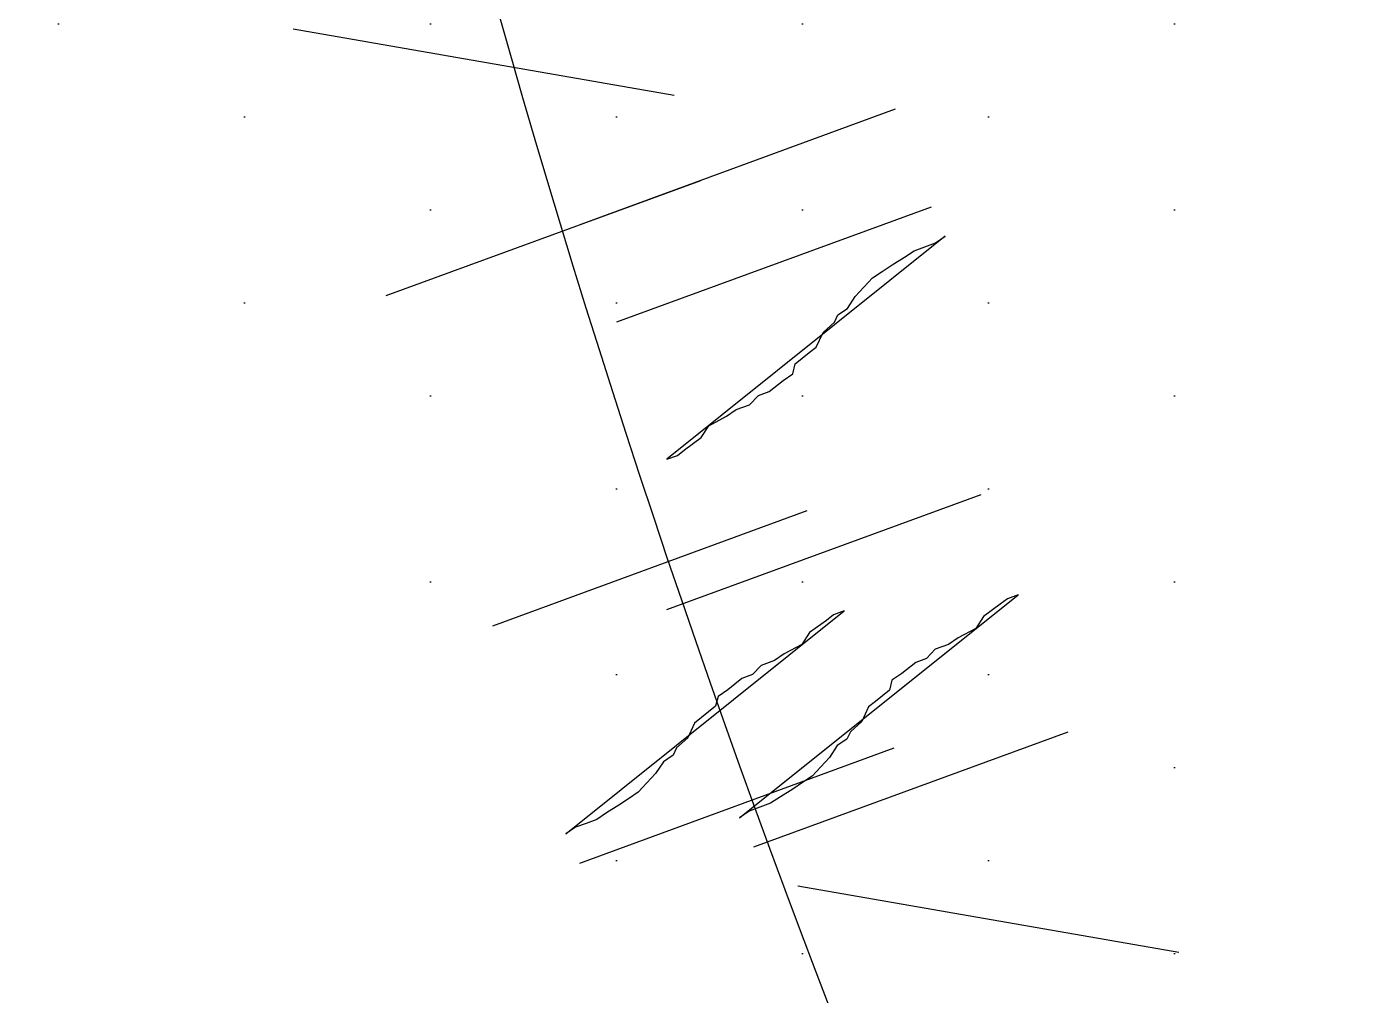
# Model space of a CAD drawing. Extents: x 3694 to 117786, y 20013 to 108631.
# Drawn here: x 68173 to 68252.4, y 30421.5 to 30479.8 of the extents above; entities that cross this region are included whole.
import ezdxf

# ---------------------------------------------------------------- set-up
doc = ezdxf.new("R2010")
doc.units = 0
doc.header["$LTSCALE"] = 1000
doc.header["$MEASUREMENT"] = 0
doc.layers.add('家具', color=253, linetype='Continuous')

msp = doc.modelspace()

# ---------------------------------------------------------------- hatches: boundary and pattern name
at = {"layer": '家具'}
h = msp.add_hatch(dxfattribs=at)
h.set_pattern_fill('DOTS', color=8, scale=335.28, angle=-90, style=0)
h.set_pattern_definition([(270, (40764.087, 11180.682), (-20.955, -10.4775), [0, -20.955])])
edge = h.paths.add_edge_path()
edge.add_spline(control_points=[(67993.171, 30063.85), (67991.347, 30072.905), (67989.564, 30081.936), (67984.129, 30110.343), (67980.695, 30129.634), (67974.752, 30168.036), (67972.296, 30187.076), (67967.7, 30231.647), (67965.824, 30257.252), (67961.066, 30334.956), (67959.04, 30388.061), (67952.128, 30468.763), (67949.186, 30495.816), (67943.11, 30536.435), (67940.807, 30549.981), (67935.525, 30577.052), (67932.521, 30590.639), (67925.162, 30620.115), (67920.727, 30635.84), (67913.02, 30661.97), (67909.81, 30672.52), (67906.634, 30682.959)], knot_values=[0.007594, 0.007594, 0.007594, 0.007594, 1.009332, 1.009332, 3.166904, 3.166904, 5.324476, 5.324476, 8.146714, 8.146714, 13.786985, 13.786985, 16.607121, 16.607121, 18.017189, 18.017189, 19.427256, 19.427256, 21.1184, 21.1184, 22.28816, 22.28816, 22.28816, 22.28816], degree=3, periodic=0)
edge.add_ellipse((69823.205, 31244.763), major_axis=(1412.244, 1412.244), ratio=1, start_angle=138.557148, end_angle=151.337437, ccw=False)
edge.add_ellipse((69823.205, 30996.932), major_axis=(1412.244, 1412.244), ratio=1, start_angle=118.662563, end_angle=131.442852, ccw=False)
edge.add_spline(control_points=[(67906.634, 31558.737), (67909.81, 31569.175), (67913.02, 31579.726), (67920.727, 31605.856), (67925.162, 31621.581), (67932.521, 31651.056), (67935.525, 31664.643), (67940.807, 31691.714), (67943.11, 31705.261), (67949.186, 31745.88), (67952.128, 31772.932), (67957.218, 31832.352), (67959.059, 31864.616), (67960.781, 31896.489)], knot_values=[0.007594, 0.007594, 0.007594, 0.007594, 1.177354, 1.177354, 2.868498, 2.868498, 4.278566, 4.278566, 5.688634, 5.688634, 8.508769, 8.508769, 11.917873, 11.917873, 11.917873, 11.917873], degree=3, periodic=0)
edge.add_ellipse((67966.547, 31918.918), major_axis=(-16.375, 16.375), ratio=1, start_angle=120.58246, end_angle=134.19648)
edge.add_ellipse((68102.117, 32282.875), major_axis=(-290.107, 290.107), ratio=1, start_angle=115.65651, end_angle=125.45708)
edge.add_ellipse((67321.82, 31759.471), major_axis=(510.616, 510.616), ratio=1, start_angle=303.721551, end_angle=324.469816, ccw=False)
edge.add_ellipse((63554.823, 31287.666), major_axis=(3173.046, 3173.046), ratio=1, start_angle=308.357975, end_angle=319.22468, ccw=False)
edge.add_ellipse((67013.867, 30385.319), major_axis=(-756.088, 756.088), ratio=1, start_angle=220.522212, end_angle=246.006973, ccw=False)
edge.add_ellipse((68093.523, 30275.821), major_axis=(20.775, 20.775), ratio=1, start_angle=72.68605, end_angle=150.65031)
edge.add_ellipse((68351.803, 30519.224), major_axis=(269.526, 269.526), ratio=1, start_angle=176.25132, end_angle=213.93034)
edge.add_ellipse((68627.268, 30299.265), major_axis=(-269.545, 269.545), ratio=1, start_angle=68.84747, end_angle=70.56357)
edge.add_ellipse((68342.567, 28632.013), major_axis=(1063.437, 1063.437), ratio=1, start_angle=47.255077, end_angle=54.694715)
edge.add_ellipse((68138.88, 29903.694), major_axis=(153.102, 153.102), ratio=1, start_angle=58.23516, end_angle=87.29579)
edge = h.paths.add_edge_path()
edge.add_ellipse((68052.888, 29947.418), major_axis=(-59.621, 59.621), ratio=1, start_angle=82.28214, end_angle=111.86653, ccw=False)
edge.add_ellipse((68101.68, 29975.411), major_axis=(99.196, 99.196), ratio=1, start_angle=154.31922, end_angle=169.30677, ccw=False)
edge.add_ellipse((68226.478, 31486.223), major_axis=(1116.039, 1116.039), ratio=1, start_angle=215.621951, end_angle=236.675883)
edge.add_spline(control_points=[(68545.89, 29940.565), (68546.088, 29938.378), (68546.942, 29928.791), (68547.53, 29918.779), (68548.385, 29909.38)], knot_values=[0, 0, 0, 0, 0.241803, 1.05283, 1.05283, 1.05283, 1.05283], degree=3, periodic=0)
edge.add_ellipse((68586.297, 29912.68), major_axis=(-26.909, 26.909), ratio=1, start_angle=49.72716, end_angle=121.22323)
edge.add_ellipse((68256.115, 33919.223), major_axis=(2868.191, 2868.191), ratio=1, start_angle=221.659547, end_angle=229.540688, ccw=False)
edge = h.paths.add_edge_path()
edge.add_ellipse((68052.888, 32294.278), major_axis=(59.621, 59.621), ratio=1, start_angle=68.13347, end_angle=97.71786, ccw=False)
edge.add_ellipse((68256.115, 28322.473), major_axis=(-2868.191, 2868.191), ratio=1, start_angle=310.455896, end_angle=318.340453, ccw=False)
edge.add_ellipse((68586.473, 32328.98), major_axis=(26.909, 26.909), ratio=1, start_angle=58.67635, end_angle=130.01653)
edge.add_spline(control_points=[(68548.562, 32332.286), (68548.225, 32328.589), (68547.95, 32325.154), (68547.704, 32321.891)], knot_values=[0, 0, 0, 0, 0.318986, 0.318986, 0.318986, 0.318986], degree=3, periodic=0)
edge.add_ellipse((68118.216, 28776.025), major_axis=(-2525.632, 2525.632), ratio=1, start_angle=-51.906227, end_angle=-42.875408)
edge = h.paths.add_edge_path()
edge.add_ellipse((68266.776, 31858.426), major_axis=(221.162, 221.162), ratio=1, start_angle=249.06802, end_angle=320.144, ccw=False)
edge.add_ellipse((68176.053, 31598.983), major_axis=(-155.448, 155.448), ratio=1, start_angle=155.11893, end_angle=218.17184, ccw=False)
edge.add_ellipse((68799.504, 31223.883), major_axis=(405.324, 405.324), ratio=1, start_angle=117.886425, end_angle=164.473767)
edge.add_ellipse((68089.491, 30642.741), major_axis=(-258.823, 258.823), ratio=1, start_angle=229.49374, end_angle=279.80173, ccw=False)
edge.add_ellipse((68363.937, 30409.276), major_axis=(196.089, 196.089), ratio=1, start_angle=323.30763, end_angle=385.96152, ccw=False)
edge.add_ellipse((68278.006, 29953.045), major_axis=(-433.678, 433.678), ratio=1, start_angle=250.121822, end_angle=279.018877, ccw=False)
edge.add_ellipse((53145.836, 31069.663), major_axis=(661.589, 15696.882), ratio=1, start_angle=268.6990718, end_angle=269.2892955, ccw=False)
edge.add_spline(control_points=[(68823.652, 30051.87), (68816.625, 30051.428), (68809.479, 30051.328), (68801.973, 30051.609)], knot_values=[2.29351, 2.29351, 2.29351, 2.29351, 2.979733, 2.979733, 2.979733, 2.979733], degree=3, periodic=0)
edge.add_spline(control_points=[(68801.973, 30051.609), (68797.754, 30051.766), (68786.399, 30052.495), (68770.424, 30054.553), (68774.084, 30068.3), (68770.345, 30072.075), (68767.568, 30073.653)], knot_values=[2.979733, 2.979733, 2.979733, 2.979733, 3.365456, 3.990522, 4.278466, 4.605763, 4.605763, 4.605763, 4.605763], degree=3, periodic=0)
edge.add_spline(control_points=[(68767.568, 30073.653), (68764.782, 30075.235), (68761.202, 30076.384), (68757.623, 30077.532)], knot_values=[4.605763, 4.605763, 4.605763, 4.605763, 4.934211, 4.934211, 4.934211, 4.934211], degree=3, periodic=0)
edge.add_ellipse((68342.567, 28632.013), major_axis=(-1063.437, 1063.437), ratio=1, start_angle=-61.020506, end_angle=-52.795633)
edge.add_ellipse((68413.888, 30391.822), major_axis=(-212.583, 212.583), ratio=1, start_angle=161.18693, end_angle=194.36645)
edge.add_ellipse((68413.791, 30073.202), major_axis=(217.18, 217.18), ratio=1, start_angle=347.58973, end_angle=388.97478)
edge.add_ellipse((68061.756, 30199.816), major_axis=(-331.087, 331.087), ratio=1, start_angle=246.10373, end_angle=272.15361)
edge.add_ellipse((68628.875, 30184.461), major_axis=(-308.614, 308.614), ratio=1, start_angle=-10.26045, end_angle=-2.05338)
edge.add_spline(control_points=[(68331.517, 30503.935), (68322.565, 30496.886), (68300.122, 30479.214), (68309.899, 30542.457), (68286.885, 30577.511), (68259.659, 30637.112), (68292.256, 30702.743), (68273.014, 30784.508), (68257.078, 30871.339), (68197.395, 30907.475), (68188.772, 30963.019), (68155.914, 30951.199), (68154.428, 30968.365), (68153.748, 30977.301)], knot_values=[28.726228, 28.726228, 28.726228, 28.726228, 29.65137, 31.045535, 32.970907, 34.80046, 37.537981, 40.132447, 43.737998, 46.299248, 47.538816, 48.20545, 48.984057, 48.984057, 48.984057, 48.984057], degree=3, periodic=0)
edge.add_ellipse((74440.637, 31139.04), major_axis=(4446.972, 4446.972), ratio=1, start_angle=132.8462664, end_angle=136.4736959, ccw=False)
edge.add_spline(control_points=[(68156.11, 31375.385), (68157.512, 31389.271), (68160.689, 31413.779), (68204.257, 31444.793), (68224.986, 31513.372), (68260.435, 31577.017), (68249.174, 31648.504), (68285.933, 31671.158), (68318.292, 31758.012), (68318.863, 31736.773)], knot_values=[0, 0, 0, 0, 1.426784, 2.507846, 5.446644, 8.794162, 10.36551, 12.195062, 14.476347, 14.476347, 14.476347, 14.476347], degree=3, periodic=0)
edge.add_ellipse((67925.763, 31991.155), major_axis=(-331.087, 331.087), ratio=1, start_angle=192.09233, end_angle=216.81003)
edge.add_ellipse((68240.598, 32193.241), major_axis=(217.18, 217.18), ratio=1, start_angle=253.93898, end_angle=295.32403)
edge.add_ellipse((68311.899, 31882.702), major_axis=(212.583, 212.583), ratio=1, start_angle=358.54731, end_angle=364.8553)
edge.add_ellipse((68346.104, 33494.596), major_axis=(-983.775, 983.775), ratio=1, start_angle=141.588156, end_angle=151.911973)
edge.add_spline(control_points=[(68750.827, 32163.497), (68756.337, 32165.304), (68761.847, 32167.112), (68764.436, 32170.495)], knot_values=[4.42753, 4.42753, 4.42753, 4.42753, 4.934211, 4.934211, 4.934211, 4.934211], degree=3, periodic=0)
edge.add_ellipse((68272.007, 32290.216), major_axis=(358.343, 358.343), ratio=1, start_angle=262.18363, end_angle=301.33518, ccw=False)
h = msp.add_hatch(dxfattribs=at)
h.set_pattern_fill('DOTS', color=8, scale=178.816, angle=-90, style=0)
h.set_pattern_definition([(90, (52193.29, 40884.778), (-11.176, 5.588), [0, -11.176])])
edge = h.paths.add_edge_path(flags=17)
edge.add_ellipse((68101.152, 30580.721), major_axis=(23.26, 23.26), ratio=1, start_angle=292.77437, end_angle=342.57063, ccw=False)
edge.add_ellipse((68208.115, 30531.907), major_axis=(-59.905, 59.905), ratio=1, start_angle=-24.16555, end_angle=19.57519, ccw=False)
edge.add_ellipse((68166.048, 30566.042), major_axis=(32.95, 32.95), ratio=1, start_angle=30.15886, end_angle=95.07845)
edge = h.paths.add_edge_path(flags=17)
edge.add_ellipse((68856.569, 30665.537), major_axis=(-481.375, 481.375), ratio=1, start_angle=48.853074, end_angle=49.587726)
edge.add_ellipse((68231.663, 30599.708), major_axis=(-38.8, 38.8), ratio=1, start_angle=-38.46061, end_angle=33.03374, ccw=False)
edge.add_ellipse((68223.55, 30675.535), major_axis=(-15.128, 15.128), ratio=1, start_angle=2.9898, end_angle=139.99778, ccw=False)
edge.add_ellipse((68268.102, 30622.112), major_axis=(64.198, 64.198), ratio=1, start_angle=86.74353, end_angle=136.46506)
edge = h.paths.add_edge_path()
edge.add_ellipse((68440.144, 30597.61), major_axis=(242.037, 242.037), ratio=1, start_angle=141.85022, end_angle=191.46058)
edge.add_spline(control_points=[(68251.024, 30312.307), (68258.965, 30305.726), (68269.071, 30297.35), (68277.659, 30302.979), (68279.382, 30304.569)], knot_values=[0, 0, 0, 0, 1.422385, 1.810205, 1.810205, 1.810205, 1.810205], degree=3, periodic=0)
edge.add_ellipse((68856.569, 30665.537), major_axis=(481.375, 481.375), ratio=1, start_angle=162.428635, end_angle=167.021492, ccw=False)
edge.add_ellipse((68413.533, 30611.588), major_axis=(216.102, 216.102), ratio=1, start_angle=142.0668, end_angle=193.16545, ccw=False)
edge.add_ellipse((68567.501, 30676.442), major_axis=(331.349, 331.349), ratio=1, start_angle=104.74345, end_angle=147.62897, ccw=False)
edge.add_ellipse((69157.15, 30817.275), major_axis=(-706.377, 706.377), ratio=1, start_angle=36.922376, end_angle=39.52687, ccw=False)
edge.add_spline(control_points=[(68168.093, 30957.645), (68164.374, 30957.81), (68153.097, 30955.65), (68150.206, 30943.957), (68148.254, 30936.063)], knot_values=[0, 0, 0, 0, 0.581976, 1.791185, 1.791185, 1.791185, 1.791185], degree=3, periodic=0)
edge.add_ellipse((68598.094, 30686.51), major_axis=(363.754, 363.754), ratio=1, start_angle=105.98022, end_angle=149.60644)
edge = h.paths.add_edge_path()
edge.add_spline(control_points=[(68192.047, 30937.99), (68188.168, 30944.995), (68182.775, 30954.733), (68171.278, 30957.503), (68168.093, 30957.645)], knot_values=[1.791185, 1.791185, 1.791185, 1.791185, 3.069002, 3.567392, 3.567392, 3.567392, 3.567392], degree=3, periodic=0)
edge.add_ellipse((69157.15, 30817.275), major_axis=(706.377, 706.377), ratio=1, start_angle=126.922376, end_angle=129.52687)
edge.add_ellipse((67857.201, 30658.297), major_axis=(281.069, 281.069), ratio=1, start_angle=311.0682, end_angle=354.76642, ccw=False)
edge.add_ellipse((67851.2, 30493.547), major_axis=(300.796, 300.796), ratio=1, start_angle=295.55674, end_angle=333.85776, ccw=False)
edge.add_ellipse((68856.569, 30665.537), major_axis=(481.375, 481.375), ratio=1, start_angle=162.428635, end_angle=167.021492)
edge.add_spline(control_points=[(68279.382, 30304.569), (68281.996, 30306.981), (68289.124, 30316.999), (68292.251, 30326.828), (68294.348, 30333.422)], knot_values=[1.810205, 1.810205, 1.810205, 1.810205, 2.398758, 3.598447, 3.598447, 3.598447, 3.598447], degree=3, periodic=0)
edge.add_ellipse((67924.046, 30451.425), major_axis=(-274.817, 274.817), ratio=1, start_angle=207.32467, end_angle=252.14849)
edge.add_ellipse((67979.593, 30720.11), major_axis=(-215.184, 215.184), ratio=1, start_angle=207.53249, end_angle=270.7223)
h = msp.add_hatch(dxfattribs=at)
h.set_pattern_fill('DOTS', color=8, scale=111.76, angle=-90, style=0)
h.set_pattern_definition([(270, (91521.155, 120994.9705), (-6.985, -3.4925), [0, -6.985])])
edge = h.paths.add_edge_path()
edge.add_ellipse((68298.844, 29954.887), major_axis=(290.107, 290.107), ratio=1, start_angle=406.03446, end_angle=414.81352, ccw=False)
edge.add_ellipse((68422.645, 30408.224), major_axis=(-97.662, 97.662), ratio=1, start_angle=18.01981, end_angle=63.19686, ccw=False)
edge.add_ellipse((68628.875, 30184.461), major_axis=(308.614, 308.614), ratio=1, start_angle=93.98464, end_angle=111.40515)

# ---------------------------------------------------------------- linework, layer by layer
at = {"layer": '家具', "color": 8, "linetype": 'Continuous'}
for p, q in [((68189.069, 30479.634, 0), (68211.971, 30475.646, 0)), ((68189.069, 30479.634, 0), (68211.971, 30475.646, 0)), ((68189.069, 30479.634, 0), (68211.971, 30475.646, 0)), ((68225.258, 30474.801, 0), (68206.355, 30467.875, 0)), ((68225.258, 30474.801, 0), (68206.355, 30467.875, 0)), ((68225.258, 30474.801, 0), (68206.355, 30467.875, 0)), ((68225.258, 30474.801, 0), (68206.355, 30467.875, 0)), ((68213.549, 30470.511, 0), (68194.646, 30463.585, 0)), ((68213.549, 30470.511, 0), (68194.646, 30463.585, 0)), ((68213.549, 30470.511, 0), (68194.646, 30463.585, 0)), ((68213.549, 30470.511, 0), (68194.646, 30463.585, 0)), ((68227.411, 30468.924, 0), (68208.508, 30461.999, 0)), ((68227.411, 30468.924, 0), (68208.508, 30461.999, 0)), ((68227.411, 30468.924, 0), (68208.508, 30461.999, 0)), ((68227.411, 30468.924, 0), (68208.508, 30461.999, 0)), ((68228.255, 30467.166, 0), (68211.525, 30453.762, 0)), ((68228.255, 30467.166, 0), (68211.525, 30453.762, 0)), ((68228.255, 30467.166, 0), (68211.525, 30453.762, 0)), ((68228.255, 30467.166, 0), (68211.525, 30453.762, 0)), ((68226.39, 30466.3, 0), (68227.031, 30466.535, 0)), ((68226.39, 30466.3, 0), (68227.031, 30466.535, 0)), ((68226.39, 30466.3, 0), (68227.031, 30466.535, 0)), ((68226.39, 30466.3, 0), (68227.031, 30466.535, 0)), ((68227.031, 30466.535, 0), (68227.673, 30466.77, 0)), ((68227.031, 30466.535, 0), (68227.673, 30466.77, 0)), ((68227.031, 30466.535, 0), (68227.673, 30466.77, 0)), ((68227.031, 30466.535, 0), (68227.673, 30466.77, 0)), ((68227.673, 30466.77, 0), (68228.255, 30467.166, 0)), ((68227.673, 30466.77, 0), (68228.255, 30467.166, 0)), ((68227.673, 30466.77, 0), (68228.255, 30467.166, 0)), ((68227.673, 30466.77, 0), (68228.255, 30467.166, 0)), ((68225.065, 30465.451, 0), (68225.807, 30465.905, 0)), ((68225.065, 30465.451, 0), (68225.807, 30465.905, 0)), ((68225.065, 30465.451, 0), (68225.807, 30465.905, 0)), ((68225.065, 30465.451, 0), (68225.807, 30465.905, 0)), ((68225.807, 30465.905, 0), (68226.39, 30466.3, 0)), ((68225.807, 30465.905, 0), (68226.39, 30466.3, 0)), ((68225.807, 30465.905, 0), (68226.39, 30466.3, 0)), ((68225.807, 30465.905, 0), (68226.39, 30466.3, 0)), ((68223.9, 30464.66, 0), (68224.482, 30465.056, 0)), ((68223.9, 30464.66, 0), (68224.482, 30465.056, 0)), ((68223.9, 30464.66, 0), (68224.482, 30465.056, 0)), ((68223.9, 30464.66, 0), (68224.482, 30465.056, 0)), ((68224.482, 30465.056, 0), (68225.065, 30465.451, 0)), ((68224.482, 30465.056, 0), (68225.065, 30465.451, 0)), ((68224.482, 30465.056, 0), (68225.065, 30465.451, 0)), ((68224.482, 30465.056, 0), (68225.065, 30465.451, 0)), ((68222.852, 30463.549, 0), (68223.376, 30464.105, 0)), ((68222.852, 30463.549, 0), (68223.376, 30464.105, 0)), ((68222.852, 30463.549, 0), (68223.376, 30464.105, 0)), ((68222.852, 30463.549, 0), (68223.376, 30464.105, 0)), ((68223.376, 30464.105, 0), (68223.9, 30464.66, 0)), ((68223.376, 30464.105, 0), (68223.9, 30464.66, 0)), ((68223.376, 30464.105, 0), (68223.9, 30464.66, 0)), ((68223.376, 30464.105, 0), (68223.9, 30464.66, 0)), ((68222.387, 30462.833, 0), (68222.852, 30463.549, 0)), ((68222.387, 30462.833, 0), (68222.852, 30463.549, 0)), ((68222.387, 30462.833, 0), (68222.852, 30463.549, 0)), ((68222.387, 30462.833, 0), (68222.852, 30463.549, 0)), ((68221.601, 30462, 0), (68221.804, 30462.438, 0)), ((68221.601, 30462, 0), (68221.804, 30462.438, 0)), ((68221.601, 30462, 0), (68221.804, 30462.438, 0)), ((68221.601, 30462, 0), (68221.804, 30462.438, 0)), ((68221.804, 30462.438, 0), (68222.387, 30462.833, 0)), ((68221.804, 30462.438, 0), (68222.387, 30462.833, 0)), ((68221.804, 30462.438, 0), (68222.387, 30462.833, 0)), ((68221.804, 30462.438, 0), (68222.387, 30462.833, 0)), ((68220.917, 30461.385, 0), (68221.601, 30462, 0)), ((68220.917, 30461.385, 0), (68221.601, 30462, 0)), ((68220.917, 30461.385, 0), (68221.601, 30462, 0)), ((68220.917, 30461.385, 0), (68221.601, 30462, 0)), ((68220.51, 30460.509, 0), (68220.917, 30461.385, 0)), ((68220.51, 30460.509, 0), (68220.917, 30461.385, 0)), ((68220.51, 30460.509, 0), (68220.917, 30461.385, 0)), ((68220.51, 30460.509, 0), (68220.917, 30461.385, 0)), ((68219.244, 30459.499, 0), (68220.088, 30460.172, 0)), ((68219.244, 30459.499, 0), (68220.088, 30460.172, 0)), ((68219.244, 30459.499, 0), (68220.088, 30460.172, 0)), ((68219.244, 30459.499, 0), (68220.088, 30460.172, 0)), ((68220.088, 30460.172, 0), (68220.51, 30460.509, 0)), ((68220.088, 30460.172, 0), (68220.51, 30460.509, 0)), ((68220.088, 30460.172, 0), (68220.51, 30460.509, 0)), ((68220.088, 30460.172, 0), (68220.51, 30460.509, 0)), ((68219.099, 30458.9, 0), (68219.244, 30459.499, 0)), ((68219.099, 30458.9, 0), (68219.244, 30459.499, 0)), ((68219.099, 30458.9, 0), (68219.244, 30459.499, 0)), ((68219.099, 30458.9, 0), (68219.244, 30459.499, 0)), ((68217.672, 30457.832, 0), (68218.516, 30458.505, 0)), ((68217.672, 30457.832, 0), (68218.516, 30458.505, 0)), ((68217.672, 30457.832, 0), (68218.516, 30458.505, 0)), ((68217.672, 30457.832, 0), (68218.516, 30458.505, 0)), ((68218.516, 30458.505, 0), (68219.099, 30458.9, 0)), ((68218.516, 30458.505, 0), (68219.099, 30458.9, 0)), ((68218.516, 30458.505, 0), (68219.099, 30458.9, 0)), ((68218.516, 30458.505, 0), (68219.099, 30458.9, 0)), ((68217.031, 30457.597, 0), (68217.672, 30457.832, 0)), ((68217.031, 30457.597, 0), (68217.672, 30457.832, 0)), ((68217.031, 30457.597, 0), (68217.672, 30457.832, 0)), ((68217.031, 30457.597, 0), (68217.672, 30457.832, 0)), ((68215.705, 30456.748, 0), (68216.506, 30457.042, 0)), ((68215.705, 30456.748, 0), (68216.506, 30457.042, 0)), ((68215.705, 30456.748, 0), (68216.506, 30457.042, 0)), ((68215.705, 30456.748, 0), (68216.506, 30457.042, 0)), ((68216.506, 30457.042, 0), (68217.031, 30457.597, 0)), ((68216.506, 30457.042, 0), (68217.031, 30457.597, 0)), ((68216.506, 30457.042, 0), (68217.031, 30457.597, 0)), ((68216.506, 30457.042, 0), (68217.031, 30457.597, 0)), ((68214.059, 30455.782, 0), (68215.122, 30456.353, 0)), ((68214.059, 30455.782, 0), (68215.122, 30456.353, 0)), ((68214.059, 30455.782, 0), (68215.122, 30456.353, 0)), ((68214.059, 30455.782, 0), (68215.122, 30456.353, 0)), ((68215.122, 30456.353, 0), (68215.705, 30456.748, 0)), ((68215.122, 30456.353, 0), (68215.705, 30456.748, 0)), ((68215.122, 30456.353, 0), (68215.705, 30456.748, 0)), ((68215.122, 30456.353, 0), (68215.705, 30456.748, 0)), ((68213.594, 30455.066, 0), (68214.059, 30455.782, 0)), ((68213.594, 30455.066, 0), (68214.059, 30455.782, 0)), ((68213.594, 30455.066, 0), (68214.059, 30455.782, 0)), ((68213.594, 30455.066, 0), (68214.059, 30455.782, 0)), ((68212.589, 30454.334, 0), (68213.594, 30455.066, 0)), ((68212.589, 30454.334, 0), (68213.594, 30455.066, 0)), ((68212.589, 30454.334, 0), (68213.594, 30455.066, 0)), ((68212.589, 30454.334, 0), (68213.594, 30455.066, 0)), ((68211.525, 30453.762, 0), (68212.167, 30453.997, 0)), ((68211.525, 30453.762, 0), (68212.167, 30453.997, 0)), ((68211.525, 30453.762, 0), (68212.167, 30453.997, 0)), ((68211.525, 30453.762, 0), (68212.167, 30453.997, 0)), ((68212.167, 30453.997, 0), (68212.589, 30454.334, 0)), ((68212.167, 30453.997, 0), (68212.589, 30454.334, 0)), ((68212.167, 30453.997, 0), (68212.589, 30454.334, 0)), ((68212.167, 30453.997, 0), (68212.589, 30454.334, 0)), ((68211.522, 30444.725, 0), (68230.425, 30451.651, 0)), ((68211.522, 30444.725, 0), (68230.425, 30451.651, 0)), ((68211.522, 30444.725, 0), (68230.425, 30451.651, 0)), ((68211.522, 30444.725, 0), (68230.425, 30451.651, 0)), ((68201.07, 30443.758, 0), (68219.973, 30450.684, 0)), ((68201.07, 30443.758, 0), (68219.973, 30450.684, 0)), ((68201.07, 30443.758, 0), (68219.973, 30450.684, 0)), ((68201.07, 30443.758, 0), (68219.973, 30450.684, 0)), ((68215.906, 30432.212, 0), (68232.637, 30445.616, 0)), ((68215.906, 30432.212, 0), (68232.637, 30445.616, 0)), ((68215.906, 30432.212, 0), (68232.637, 30445.616, 0)), ((68215.906, 30432.212, 0), (68232.637, 30445.616, 0)), ((68231.573, 30445.044, 0), (68230.568, 30444.312, 0)), ((68231.573, 30445.044, 0), (68230.568, 30444.312, 0)), ((68231.573, 30445.044, 0), (68230.568, 30444.312, 0)), ((68231.573, 30445.044, 0), (68230.568, 30444.312, 0)), ((68231.995, 30445.381, 0), (68231.573, 30445.044, 0)), ((68231.995, 30445.381, 0), (68231.573, 30445.044, 0)), ((68231.995, 30445.381, 0), (68231.573, 30445.044, 0)), ((68231.995, 30445.381, 0), (68231.573, 30445.044, 0)), ((68232.637, 30445.616, 0), (68231.995, 30445.381, 0)), ((68232.637, 30445.616, 0), (68231.995, 30445.381, 0)), ((68232.637, 30445.616, 0), (68231.995, 30445.381, 0)), ((68232.637, 30445.616, 0), (68231.995, 30445.381, 0)), ((68205.453, 30431.245, 0), (68222.184, 30444.648, 0)), ((68205.453, 30431.245, 0), (68222.184, 30444.648, 0)), ((68205.453, 30431.245, 0), (68222.184, 30444.648, 0)), ((68205.453, 30431.245, 0), (68222.184, 30444.648, 0)), ((68221.543, 30444.413, 0), (68221.12, 30444.077, 0)), ((68221.543, 30444.413, 0), (68221.12, 30444.077, 0)), ((68221.543, 30444.413, 0), (68221.12, 30444.077, 0)), ((68221.543, 30444.413, 0), (68221.12, 30444.077, 0)), ((68222.184, 30444.648, 0), (68221.543, 30444.413, 0)), ((68222.184, 30444.648, 0), (68221.543, 30444.413, 0)), ((68222.184, 30444.648, 0), (68221.543, 30444.413, 0)), ((68222.184, 30444.648, 0), (68221.543, 30444.413, 0)), ((68230.568, 30444.312, 0), (68230.103, 30443.596, 0)), ((68230.568, 30444.312, 0), (68230.103, 30443.596, 0)), ((68230.568, 30444.312, 0), (68230.103, 30443.596, 0)), ((68230.568, 30444.312, 0), (68230.103, 30443.596, 0)), ((68221.12, 30444.077, 0), (68220.115, 30443.345, 0)), ((68221.12, 30444.077, 0), (68220.115, 30443.345, 0)), ((68221.12, 30444.077, 0), (68220.115, 30443.345, 0)), ((68221.12, 30444.077, 0), (68220.115, 30443.345, 0)), ((68230.103, 30443.596, 0), (68229.039, 30443.025, 0)), ((68230.103, 30443.596, 0), (68229.039, 30443.025, 0)), ((68230.103, 30443.596, 0), (68229.039, 30443.025, 0)), ((68230.103, 30443.596, 0), (68229.039, 30443.025, 0)), ((68219.65, 30442.629, 0), (68218.587, 30442.057, 0)), ((68219.65, 30442.629, 0), (68218.587, 30442.057, 0)), ((68219.65, 30442.629, 0), (68218.587, 30442.057, 0)), ((68219.65, 30442.629, 0), (68218.587, 30442.057, 0)), ((68220.115, 30443.345, 0), (68219.65, 30442.629, 0)), ((68220.115, 30443.345, 0), (68219.65, 30442.629, 0)), ((68220.115, 30443.345, 0), (68219.65, 30442.629, 0)), ((68220.115, 30443.345, 0), (68219.65, 30442.629, 0)), ((68228.457, 30442.629, 0), (68227.655, 30442.336, 0)), ((68228.457, 30442.629, 0), (68227.655, 30442.336, 0)), ((68228.457, 30442.629, 0), (68227.655, 30442.336, 0)), ((68228.457, 30442.629, 0), (68227.655, 30442.336, 0)), ((68229.039, 30443.025, 0), (68228.457, 30442.629, 0)), ((68229.039, 30443.025, 0), (68228.457, 30442.629, 0)), ((68229.039, 30443.025, 0), (68228.457, 30442.629, 0)), ((68229.039, 30443.025, 0), (68228.457, 30442.629, 0)), ((68218.587, 30442.057, 0), (68218.004, 30441.662, 0)), ((68218.587, 30442.057, 0), (68218.004, 30441.662, 0)), ((68218.587, 30442.057, 0), (68218.004, 30441.662, 0)), ((68218.587, 30442.057, 0), (68218.004, 30441.662, 0)), ((68227.131, 30441.781, 0), (68226.489, 30441.546, 0)), ((68227.131, 30441.781, 0), (68226.489, 30441.546, 0)), ((68227.131, 30441.781, 0), (68226.489, 30441.546, 0)), ((68227.131, 30441.781, 0), (68226.489, 30441.546, 0)), ((68227.655, 30442.336, 0), (68227.131, 30441.781, 0)), ((68227.655, 30442.336, 0), (68227.131, 30441.781, 0)), ((68227.655, 30442.336, 0), (68227.131, 30441.781, 0)), ((68227.655, 30442.336, 0), (68227.131, 30441.781, 0)), ((68217.202, 30441.368, 0), (68216.678, 30440.813, 0)), ((68217.202, 30441.368, 0), (68216.678, 30440.813, 0)), ((68217.202, 30441.368, 0), (68216.678, 30440.813, 0)), ((68217.202, 30441.368, 0), (68216.678, 30440.813, 0)), ((68218.004, 30441.662, 0), (68217.202, 30441.368, 0)), ((68218.004, 30441.662, 0), (68217.202, 30441.368, 0)), ((68218.004, 30441.662, 0), (68217.202, 30441.368, 0)), ((68218.004, 30441.662, 0), (68217.202, 30441.368, 0)), ((68226.489, 30441.546, 0), (68225.645, 30440.873, 0)), ((68226.489, 30441.546, 0), (68225.645, 30440.873, 0)), ((68226.489, 30441.546, 0), (68225.645, 30440.873, 0)), ((68226.489, 30441.546, 0), (68225.645, 30440.873, 0)), ((68216.037, 30440.578, 0), (68215.192, 30439.905, 0)), ((68216.037, 30440.578, 0), (68215.192, 30439.905, 0)), ((68216.037, 30440.578, 0), (68215.192, 30439.905, 0)), ((68216.037, 30440.578, 0), (68215.192, 30439.905, 0)), ((68216.678, 30440.813, 0), (68216.037, 30440.578, 0)), ((68216.678, 30440.813, 0), (68216.037, 30440.578, 0)), ((68216.678, 30440.813, 0), (68216.037, 30440.578, 0)), ((68216.678, 30440.813, 0), (68216.037, 30440.578, 0)), ((68225.062, 30440.477, 0), (68224.918, 30439.879, 0)), ((68225.062, 30440.477, 0), (68224.918, 30439.879, 0)), ((68225.062, 30440.477, 0), (68224.918, 30439.879, 0)), ((68225.062, 30440.477, 0), (68224.918, 30439.879, 0)), ((68225.645, 30440.873, 0), (68225.062, 30440.477, 0)), ((68225.645, 30440.873, 0), (68225.062, 30440.477, 0)), ((68225.645, 30440.873, 0), (68225.062, 30440.477, 0)), ((68225.645, 30440.873, 0), (68225.062, 30440.477, 0)), ((68214.61, 30439.51, 0), (68214.465, 30438.911, 0)), ((68214.61, 30439.51, 0), (68214.465, 30438.911, 0)), ((68214.61, 30439.51, 0), (68214.465, 30438.911, 0)), ((68214.61, 30439.51, 0), (68214.465, 30438.911, 0)), ((68215.192, 30439.905, 0), (68214.61, 30439.51, 0)), ((68215.192, 30439.905, 0), (68214.61, 30439.51, 0)), ((68215.192, 30439.905, 0), (68214.61, 30439.51, 0)), ((68215.192, 30439.905, 0), (68214.61, 30439.51, 0)), ((68224.918, 30439.879, 0), (68224.074, 30439.206, 0)), ((68224.918, 30439.879, 0), (68224.074, 30439.206, 0)), ((68224.918, 30439.879, 0), (68224.074, 30439.206, 0)), ((68224.918, 30439.879, 0), (68224.074, 30439.206, 0)), ((68214.465, 30438.911, 0), (68213.621, 30438.238, 0)), ((68214.465, 30438.911, 0), (68213.621, 30438.238, 0)), ((68214.465, 30438.911, 0), (68213.621, 30438.238, 0)), ((68214.465, 30438.911, 0), (68213.621, 30438.238, 0)), ((68223.652, 30438.869, 0), (68223.245, 30437.993, 0)), ((68223.652, 30438.869, 0), (68223.245, 30437.993, 0)), ((68223.652, 30438.869, 0), (68223.245, 30437.993, 0)), ((68223.652, 30438.869, 0), (68223.245, 30437.993, 0)), ((68224.074, 30439.206, 0), (68223.652, 30438.869, 0)), ((68224.074, 30439.206, 0), (68223.652, 30438.869, 0)), ((68224.074, 30439.206, 0), (68223.652, 30438.869, 0)), ((68224.074, 30439.206, 0), (68223.652, 30438.869, 0)), ((68213.199, 30437.902, 0), (68212.793, 30437.025, 0)), ((68213.199, 30437.902, 0), (68212.793, 30437.025, 0)), ((68213.199, 30437.902, 0), (68212.793, 30437.025, 0)), ((68213.199, 30437.902, 0), (68212.793, 30437.025, 0)), ((68213.621, 30438.238, 0), (68213.199, 30437.902, 0)), ((68213.621, 30438.238, 0), (68213.199, 30437.902, 0)), ((68213.621, 30438.238, 0), (68213.199, 30437.902, 0)), ((68213.621, 30438.238, 0), (68213.199, 30437.902, 0)), ((68223.245, 30437.993, 0), (68222.561, 30437.379, 0)), ((68223.245, 30437.993, 0), (68222.561, 30437.379, 0)), ((68223.245, 30437.993, 0), (68222.561, 30437.379, 0)), ((68223.245, 30437.993, 0), (68222.561, 30437.379, 0)), ((68212.793, 30437.025, 0), (68212.108, 30436.411, 0)), ((68212.793, 30437.025, 0), (68212.108, 30436.411, 0)), ((68212.793, 30437.025, 0), (68212.108, 30436.411, 0)), ((68212.793, 30437.025, 0), (68212.108, 30436.411, 0)), ((68216.751, 30430.454, 0), (68235.654, 30437.38, 0)), ((68216.751, 30430.454, 0), (68235.654, 30437.38, 0)), ((68216.751, 30430.454, 0), (68235.654, 30437.38, 0)), ((68216.751, 30430.454, 0), (68235.654, 30437.38, 0)), ((68222.561, 30437.379, 0), (68222.358, 30436.94, 0)), ((68222.561, 30437.379, 0), (68222.358, 30436.94, 0)), ((68222.561, 30437.379, 0), (68222.358, 30436.94, 0)), ((68222.561, 30437.379, 0), (68222.358, 30436.94, 0)), ((68206.299, 30429.486, 0), (68225.202, 30436.412, 0)), ((68206.299, 30429.486, 0), (68225.202, 30436.412, 0)), ((68206.299, 30429.486, 0), (68225.202, 30436.412, 0)), ((68206.299, 30429.486, 0), (68225.202, 30436.412, 0)), ((68212.108, 30436.411, 0), (68211.905, 30435.973, 0)), ((68212.108, 30436.411, 0), (68211.905, 30435.973, 0)), ((68212.108, 30436.411, 0), (68211.905, 30435.973, 0)), ((68212.108, 30436.411, 0), (68211.905, 30435.973, 0)), ((68221.775, 30436.545, 0), (68221.31, 30435.829, 0)), ((68221.775, 30436.545, 0), (68221.31, 30435.829, 0)), ((68221.775, 30436.545, 0), (68221.31, 30435.829, 0)), ((68221.775, 30436.545, 0), (68221.31, 30435.829, 0)), ((68222.358, 30436.94, 0), (68221.775, 30436.545, 0)), ((68222.358, 30436.94, 0), (68221.775, 30436.545, 0)), ((68222.358, 30436.94, 0), (68221.775, 30436.545, 0)), ((68222.358, 30436.94, 0), (68221.775, 30436.545, 0)), ((68211.323, 30435.577, 0), (68210.857, 30434.861, 0)), ((68211.323, 30435.577, 0), (68210.857, 30434.861, 0)), ((68211.323, 30435.577, 0), (68210.857, 30434.861, 0)), ((68211.323, 30435.577, 0), (68210.857, 30434.861, 0)), ((68211.905, 30435.973, 0), (68211.323, 30435.577, 0)), ((68211.905, 30435.973, 0), (68211.323, 30435.577, 0)), ((68211.905, 30435.973, 0), (68211.323, 30435.577, 0)), ((68211.905, 30435.973, 0), (68211.323, 30435.577, 0)), ((68221.31, 30435.829, 0), (68220.786, 30435.273, 0)), ((68221.31, 30435.829, 0), (68220.786, 30435.273, 0)), ((68221.31, 30435.829, 0), (68220.786, 30435.273, 0)), ((68221.31, 30435.829, 0), (68220.786, 30435.273, 0)), ((68210.857, 30434.861, 0), (68210.334, 30434.306, 0)), ((68210.857, 30434.861, 0), (68210.334, 30434.306, 0)), ((68210.857, 30434.861, 0), (68210.334, 30434.306, 0)), ((68210.857, 30434.861, 0), (68210.334, 30434.306, 0)), ((68220.262, 30434.718, 0), (68219.679, 30434.322, 0)), ((68220.262, 30434.718, 0), (68219.679, 30434.322, 0)), ((68220.262, 30434.718, 0), (68219.679, 30434.322, 0)), ((68220.262, 30434.718, 0), (68219.679, 30434.322, 0)), ((68220.786, 30435.273, 0), (68220.262, 30434.718, 0)), ((68220.786, 30435.273, 0), (68220.262, 30434.718, 0)), ((68220.786, 30435.273, 0), (68220.262, 30434.718, 0)), ((68220.786, 30435.273, 0), (68220.262, 30434.718, 0)), ((68210.334, 30434.306, 0), (68209.81, 30433.75, 0)), ((68210.334, 30434.306, 0), (68209.81, 30433.75, 0)), ((68210.334, 30434.306, 0), (68209.81, 30433.75, 0)), ((68210.334, 30434.306, 0), (68209.81, 30433.75, 0)), ((68219.097, 30433.927, 0), (68218.354, 30433.473, 0)), ((68219.097, 30433.927, 0), (68218.354, 30433.473, 0)), ((68219.097, 30433.927, 0), (68218.354, 30433.473, 0)), ((68219.097, 30433.927, 0), (68218.354, 30433.473, 0)), ((68219.679, 30434.322, 0), (68219.097, 30433.927, 0)), ((68219.679, 30434.322, 0), (68219.097, 30433.927, 0)), ((68219.679, 30434.322, 0), (68219.097, 30433.927, 0)), ((68219.679, 30434.322, 0), (68219.097, 30433.927, 0)), ((68209.227, 30433.355, 0), (68208.644, 30432.959, 0)), ((68209.227, 30433.355, 0), (68208.644, 30432.959, 0)), ((68209.227, 30433.355, 0), (68208.644, 30432.959, 0)), ((68209.227, 30433.355, 0), (68208.644, 30432.959, 0)), ((68209.81, 30433.75, 0), (68209.227, 30433.355, 0)), ((68209.81, 30433.75, 0), (68209.227, 30433.355, 0)), ((68209.81, 30433.75, 0), (68209.227, 30433.355, 0)), ((68209.81, 30433.75, 0), (68209.227, 30433.355, 0)), ((68217.771, 30433.078, 0), (68217.13, 30432.843, 0)), ((68217.771, 30433.078, 0), (68217.13, 30432.843, 0)), ((68217.771, 30433.078, 0), (68217.13, 30432.843, 0)), ((68217.771, 30433.078, 0), (68217.13, 30432.843, 0)), ((68218.354, 30433.473, 0), (68217.771, 30433.078, 0)), ((68218.354, 30433.473, 0), (68217.771, 30433.078, 0)), ((68218.354, 30433.473, 0), (68217.771, 30433.078, 0)), ((68218.354, 30433.473, 0), (68217.771, 30433.078, 0)), ((68207.901, 30432.505, 0), (68207.319, 30432.11, 0)), ((68207.901, 30432.505, 0), (68207.319, 30432.11, 0)), ((68207.901, 30432.505, 0), (68207.319, 30432.11, 0)), ((68207.901, 30432.505, 0), (68207.319, 30432.11, 0)), ((68208.644, 30432.959, 0), (68207.901, 30432.505, 0)), ((68208.644, 30432.959, 0), (68207.901, 30432.505, 0)), ((68208.644, 30432.959, 0), (68207.901, 30432.505, 0)), ((68208.644, 30432.959, 0), (68207.901, 30432.505, 0)), ((68216.488, 30432.608, 0), (68215.906, 30432.212, 0)), ((68216.488, 30432.608, 0), (68215.906, 30432.212, 0)), ((68216.488, 30432.608, 0), (68215.906, 30432.212, 0)), ((68216.488, 30432.608, 0), (68215.906, 30432.212, 0)), ((68217.13, 30432.843, 0), (68216.488, 30432.608, 0)), ((68217.13, 30432.843, 0), (68216.488, 30432.608, 0)), ((68217.13, 30432.843, 0), (68216.488, 30432.608, 0)), ((68217.13, 30432.843, 0), (68216.488, 30432.608, 0)), ((68206.036, 30431.64, 0), (68205.453, 30431.245, 0)), ((68206.036, 30431.64, 0), (68205.453, 30431.245, 0)), ((68206.036, 30431.64, 0), (68205.453, 30431.245, 0)), ((68206.036, 30431.64, 0), (68205.453, 30431.245, 0)), ((68206.677, 30431.875, 0), (68206.036, 30431.64, 0)), ((68206.677, 30431.875, 0), (68206.036, 30431.64, 0)), ((68206.677, 30431.875, 0), (68206.036, 30431.64, 0)), ((68206.677, 30431.875, 0), (68206.036, 30431.64, 0)), ((68207.319, 30432.11, 0), (68206.677, 30431.875, 0)), ((68207.319, 30432.11, 0), (68206.677, 30431.875, 0)), ((68207.319, 30432.11, 0), (68206.677, 30431.875, 0)), ((68207.319, 30432.11, 0), (68206.677, 30431.875, 0)), ((68242.307, 30424.106, 0), (68219.406, 30428.094, 0)), ((68242.307, 30424.106, 0), (68219.406, 30428.094, 0)), ((68242.307, 30424.106, 0), (68219.406, 30428.094, 0)), ((68242.307, 30424.106, 0), (68219.406, 30428.094, 0))]:
    msp.add_line(p, q, dxfattribs=at)
at = {"layer": '家具'}
for centre, radius, start, end in [((68856.569, 30665.537, 0), 680.767, 183.506522, 212.021492), ((68440.144, 30597.61, 0), 342.292, 186.85022, 236.46058)]:
    msp.add_arc(centre, radius, start, end, dxfattribs=at)

doc.saveas('drawing.dxf')
